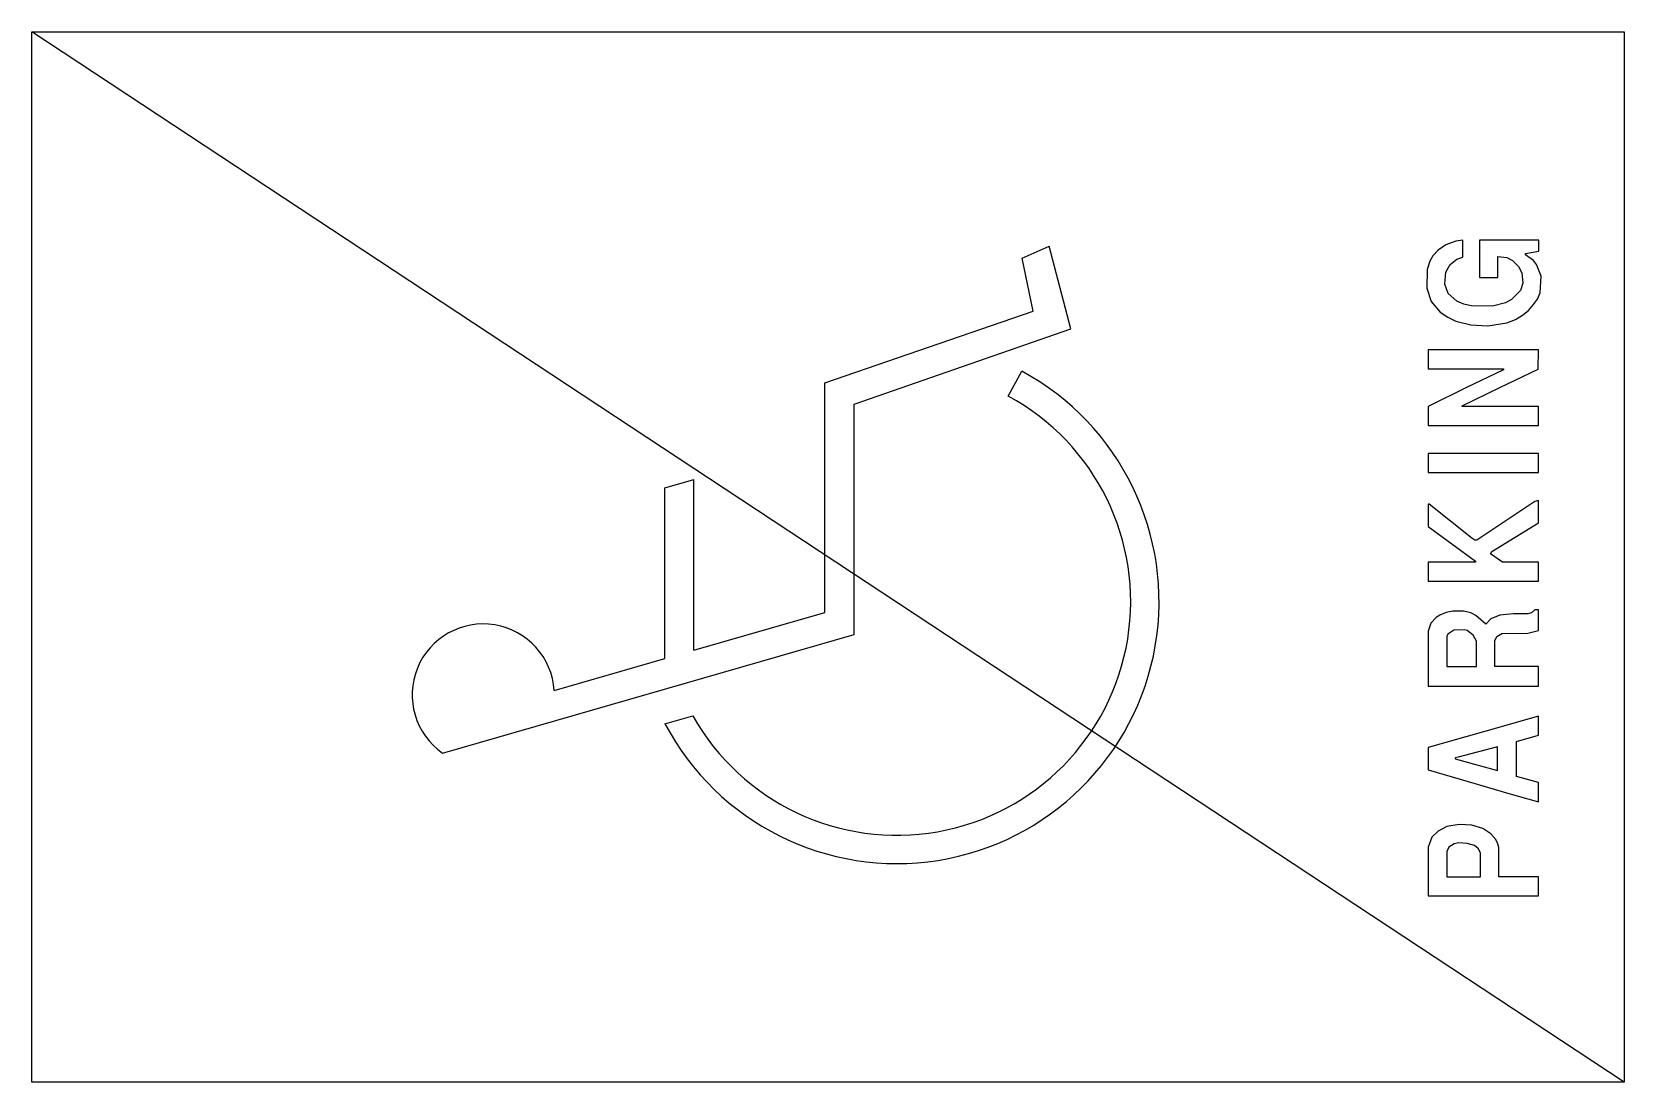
# Model space of a CAD drawing. Extents: x 359112 to 364112, y 317006 to 320306.
import ezdxf

# ---------------------------------------------------------------- set-up
doc = ezdxf.new("R2010")
doc.units = 0
doc.header["$LTSCALE"] = 300
doc.header["$MEASUREMENT"] = 0
doc.layers.add('LX-CAR', color=6, linetype='CONTINUOUS')

msp = doc.modelspace()

# ---------------------------------------------------------------- linework, layer by layer
at = {"layer": 'LX-CAR'}
for p, q in [((364112.3, 317005.8), (359112.3, 320305.8)), ((362221.9, 319594.8), (362306.7, 319632.2)), ((362375.3, 319372.3), (362306.7, 319632.2)), ((362256.6, 319428.7), (362221.9, 319594.8)), ((361602.4, 319203), (362256.6, 319428.7)), ((361694.5, 319135.8), (362375.3, 319372.3)), ((361602.4, 318481.5), (361602.4, 319203)), ((362178.5, 319161.2), (362221, 319239.5)), ((361694.5, 318412.4), (361694.5, 319135.8)), ((361100.3, 318873.4), (361191.3, 318899.6)), ((361100.3, 318336.7), (361100.3, 318873.4)), ((361191.3, 318363), (361191.3, 318899.6)), ((361191.3, 318363), (361602.4, 318481.5)), ((360401.6, 318039.7), (361694.5, 318412.4)), ((360752.4, 318236.4), (361100.3, 318336.7)), ((361100.3, 318131.7), (361188, 318157))]:
    msp.add_line(p, q, dxfattribs=at)
msp.add_lwpolyline([(359112.3, 320305.8), (364112.3, 320305.8), (364112.3, 317005.8), (359112.3, 317005.8)], close=True, dxfattribs=at)
for points in [[(363492.4, 319500.7), (363506.5, 319458.2), (363534.9, 319425), (363558.5, 319409), (363583.6, 319397.1), (363630.9, 319385.1), (363684.4, 319382.4), (363744.2, 319391.7), (363770.9, 319402.4), (363793, 319415.7), (363811.9, 319430.3), (363827.6, 319448.9), (363840.2, 319466.2), (363848.1, 319486.1), (363851.2, 319537.9), (363837, 319575.1), (363827.6, 319587.1), (363802.4, 319605.7), (363802.4, 319609.7), (363844.9, 319616.3), (363844.9, 319650.8), (363657.6, 319650.8), (363657.6, 319533.9), (363715.9, 319533.9), (363715.9, 319600.4), (363744.2, 319596.4), (363761.5, 319587.1), (363780.4, 319568.5), (363791.4, 319548.5), (363794.5, 319516.6), (363786.7, 319492.7), (363758.3, 319464.8), (363739.5, 319454.2), (363698.5, 319443.6), (363632.4, 319444.9), (363608.8, 319450.2), (363586.8, 319459.5), (363560, 319483.4), (363549, 319512.7), (363552.2, 319551.2), (363566.3, 319575.1), (363586.8, 319591.1), (363605.7, 319597.7), (363605.7, 319650.8), (363583.6, 319648.2), (363552.2, 319636.2), (363528.6, 319620.3), (363511.2, 319601.7), (363501.8, 319585.7), (363493.9, 319559.2), (363492.4, 319500.7)], [(363497.1, 319068.9), (363843.3, 319068.9), (363843.3, 319128.7), (363604.1, 319128.7), (363604.1, 319131.3), (363722.1, 319188.4), (363841.8, 319245.6), (363843.3, 319306.7), (363497.1, 319306.7), (363497.1, 319246.9), (363733.2, 319246.9), (363733.2, 319244.3), (363615.1, 319187.1), (363497.1, 319128.7), (363497.1, 319068.9)], [(363497.1, 318921.4), (363843.3, 318921.4), (363843.3, 318981.2), (363497.1, 318981.2), (363497.1, 318921.4)], [(363497.1, 318579.9), (363843.3, 318579.9), (363843.3, 318639.7), (363730, 318639.7), (363692.2, 318666.2), (363697, 318672.9), (363843.3, 318763.2), (363843.3, 318833.7), (363832.3, 318829.7), (363649.7, 318708.8), (363643.5, 318708.8), (363634, 318715.4), (363500.2, 318821.7), (363497.1, 318821.7), (363497.1, 318751.3), (363645, 318642.3), (363645, 318639.7), (363497.1, 318639.7), (363497.1, 318579.9)], [(363497.1, 318250.4), (363843.3, 318250.4), (363843.3, 318311.5), (363706.4, 318311.5), (363706.4, 318392.5), (363712.7, 318405.8), (363728.4, 318415.1), (363810.3, 318416.4), (363843.3, 318424.4), (363843.3, 318489.5), (363832.3, 318489.5), (363821.3, 318480.2), (363810.3, 318477.6), (363764.6, 318477.6), (363722.1, 318473.6), (363693.8, 318461.6), (363678.1, 318444.3), (363646.6, 318472.3), (363630.9, 318480.2), (363607.3, 318485.5), (363574.2, 318485.5), (363553.7, 318481.6), (363533.3, 318473.6), (363522.3, 318465.6), (363504.9, 318448.3), (363497.1, 318423.1), (363497.1, 318250.4)], [(363555.3, 318311.5), (363648.2, 318311.5), (363648.2, 318391.2), (363638.7, 318409.8), (363619.8, 318424.4), (363610.4, 318427.1), (363577.3, 318425.7), (363558.5, 318413.8), (363555.3, 318405.8), (363555.3, 318311.5)], [(363497.1, 317987.3), (363623, 317950.1), (363750.5, 317912.9), (363843.3, 317886.3), (363843.3, 317947.4), (363774.1, 317966), (363774.1, 318076.3), (363843.3, 318096.2), (363843.3, 318156), (363670.2, 318106.8), (363497.1, 318057.7), (363497.1, 317987.3)], [(363582.1, 318021.8), (363714.3, 317984.6), (363714.3, 318059), (363591.5, 318027.1), (363582.1, 318024.5), (363582.1, 318021.8)], [(363497.1, 317591.3), (363843.3, 317591.3), (363843.3, 317651.1), (363719, 317651.1), (363719, 317742.8), (363715.9, 317754.7), (363709.6, 317768), (363693.8, 317786.6), (363668.6, 317802.6), (363634, 317813.2), (363594.7, 317815.9), (363555.3, 317809.2), (363528.6, 317794.6), (363508.1, 317776), (363497.1, 317744.1), (363497.1, 317591.3)], [(363555.3, 317651.1), (363660.8, 317651.1), (363660.8, 317725.5), (363654.5, 317738.8), (363641.9, 317749.4), (363619.8, 317756.1), (363593.1, 317757.4), (363578.9, 317754.7), (363561.6, 317744.1), (363555.3, 317730.8), (363555.3, 317651.1)]]:
    msp.add_lwpolyline(points, dxfattribs=at)
for centre, radius, start, end in [((361828.6, 318515.8), 823.3, 207.8037, 61.5348), ((361828.6, 318515.8), 734.2, 209.2504, 61.5348), ((360529.7, 318222.5), 223.1, 3.5918, 234.9786)]:
    msp.add_arc(centre, radius, start, end, dxfattribs=at)

doc.saveas('drawing.dxf')
